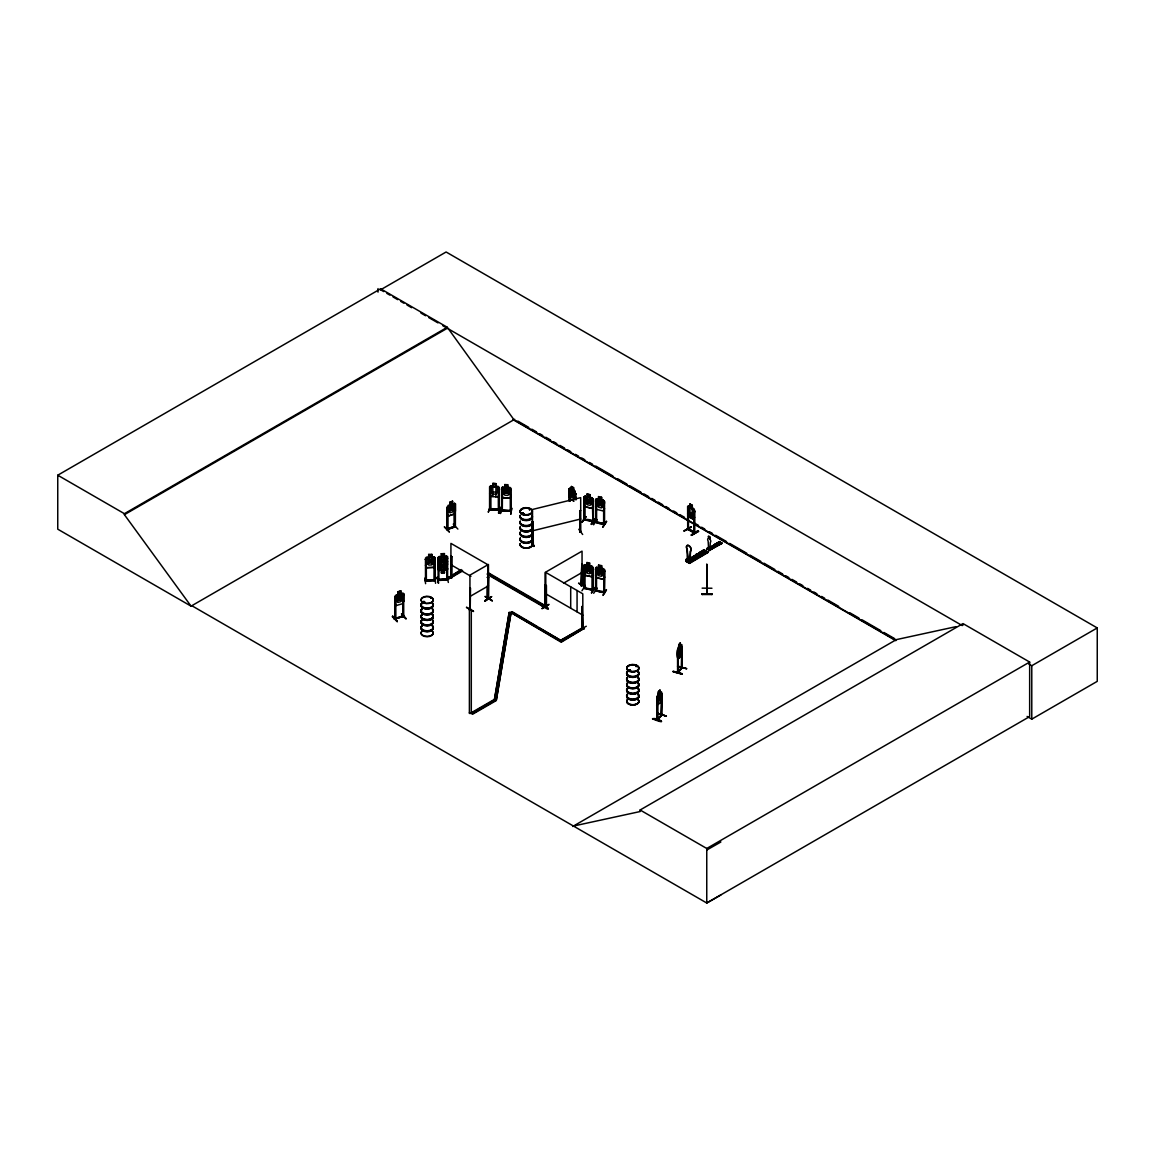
<?xml version="1.0" encoding="UTF-8"?>
<svg xmlns="http://www.w3.org/2000/svg" width="1155" height="1155" viewBox="0 0 1155 1155"><rect width="100%" height="100%" fill="white"/><g stroke="black" fill="none" stroke-linecap="round" stroke-linejoin="round"><path stroke-width="1.5" d="M403.658 593.684L403.73 616.64L403.745 615.817L402.821 616.9L402.705 595.316L403.658 595.244L402.705 595.316M395.082 618.445C422.643 609.219 376.299 625.996 402.619 616.149M689.896 561.2L690.387 551.166A3.277 1.906 59.5 0 0 690.531 547.311A3.277 1.906 59.5 0 0 687.225 545.449A3.277 1.906 59.5 0 0 687.225 549.217C687.355 555.873 689.838 559.482 687.701 560.117M690.04 561.113L690.531 551.094A3.277 1.906 59.5 0 0 690.387 547.398A3.277 1.906 59.5 0 0 687.081 545.521A3.277 1.906 59.5 0 0 687.081 549.304L687.297 559.886L688.712 559.006L688.062 561.936L688.163 559.742M709.17 547.817L708.246 548.423L709.906 549.058L710.325 542.316A2.18 1.271 59.5 0 0 710.007 539.342L709.906 536.902M657.801 718.771L656.95 719.074M661.931 714.411L656.935 719.984L662.003 714.353M687.817 559.987L687.673 559.265L691.166 561.792L690.892 560.247L689.015 562.471L686.056 560.81L687.658 558.428L685.781 559.54L686.258 561.561L703.525 551.44M688.279 559.034L688.409 558.789M708.477 536.31L708.448 538.461A2.18 1.271 59.5 0 0 708.131 541.074L708.607 548.365M708.665 547.99L708.795 549.621M679.732 649.774L680.873 645.977L680.006 650.034L680.916 652.07L679.703 650.972L678.505 654.972L678.952 648.258L679.544 649.63M532.094 543.5A6.093 3.523 0 0 1 526.204 547.918A6.093 3.523 0 0 1 520.327 543.5A6.136 3.537 0 0 0 526.204 548.076A6.136 3.537 0 0 0 532.137 543.615L532.383 522.262L533.336 522.233L532.383 522.262M579.998 532.21L579.752 510.654L580.691 510.626L579.882 510.828M466.533 607.184L473.492 611.154M473.492 611.515L466.505 607.544M495.784 700.84L494.427 699.381L509.182 612.424L511.073 612.525L496.332 700.161L494.427 700.06L471.298 713.415L469.392 713.415L469.392 609.465L471.298 609.465L471.298 713.415L472.655 714.194L495.784 700.84L494.427 699.381L471.298 712.736L469.392 712.736M494.427 700.06L509.182 612.424M496.332 700.161L511.073 612.525M511.203 495.524L510.106 498.137L502.569 497.704L501.703 487.959L502.613 487.035L510.077 487.468L511.203 488.522L511.203 511.434L511.001 510.669L501.443 510.091M502.454 489.359L501.544 489.518L502.454 489.359L502.31 510.986L502.31 510.178M501.588 495.033L502.569 497.704M501.443 507.868L500.433 513.556L501.876 507.839M502.425 510.149L501.689 510.626M502.555 510.178L510.986 510.698M510.25 489.821L511.131 489.864L510.25 489.821L510.308 511.448L510.192 510.366M510.741 514.163L511.737 508.07L510.871 514.105M673.307 671.214C700.551 679.414 654.221 666.868 682.157 673.668M673.293 671.575L682.129 674.072M652.532 718.93C656.95 716.605 670.304 726.177 652.546 718.858M697.389 555.035C700.681 553.288 698.4 557.316 697.505 554.66C700.796 553.086 698.789 557.706 697.36 554.977M715.609 545.463L714.974 544.828L716.302 544.929M423.077 601.712L424.564 601.899M424.564 602.376L424.405 601.553M430.743 597.568L431.118 598.261L430.671 597.597M522.291 513.917L522.305 513.268M523.793 513.802L523.547 513.542M529.351 509.73L529.885 509.326M529.553 509.586L529.539 509.846M628.739 670.622L629.273 669.785M628.681 670.261L629.807 669.813M629.98 669.842L630.471 670.492M636.78 666.175L636.03 666.608M636.405 666.478L636.593 665.987M707.25 594.175L706.874 567.278M492.781 486.01L489.605 486.659L489.576 509.615L499.148 510.452M499.162 494.499L498.065 497.069L490.601 496.347M495.856 496.881L495.986 483.599L492.781 483.382L492.896 496.621M492.896 486.096L491.294 486.833L491.294 491.741L492.896 493.994L495.856 494.253L497.459 492.29L497.459 487.381L495.986 486.226M498.022 486.472L495.856 486.269M498.44 509.355L499.249 510.467L499.162 487.439L498.05 486.399M490.529 488.305L489.648 488.219L490.529 488.305L490.529 509.673M490.211 506.612L488.276 512.228L490.341 506.684M489.749 509.629L499.292 510.265M498.325 488.81L499.191 488.883L498.325 488.81L498.354 510.438C499.595 507.955 487.165 508.98 490.586 508.691M499.292 509.485L490.485 508.907M498.512 513.167L500.057 507.117L498.57 512.762M499.047 513.21L500.173 507.521M455.373 526.102L454.276 526.16L455.258 526.16M540.973 605.061C544.149 602.578 555.815 615.557 541.002 604.989M548.293 608.44L541.305 604.469M454.449 513.845L455.388 510.914L454.493 513.903L448.01 516.141L454.493 513.903M399.385 597.193L397.06 595.634L398.85 598.088L396.988 601.784L399.457 598.492C400.525 602.304 403.976 599.864 400.034 597.756L401.839 594.19L399.457 597.005M451.215 507.348L448.92 506.078L450.652 508.489L448.833 512.243L451.23 508.864C452.269 512.647 455.604 510.091 451.793 508.113L453.54 504.49L451.302 507.536M402.748 603.574L403.802 600.73M403.745 600.672L402.821 603.632L396.064 605.595L395.27 603.213M572.505 492.925L574.511 491.785L573.068 493.979L574.468 497.949L572.62 494.268C571.869 497.863 568.939 495.033 572.129 493.416L570.7 489.59L572.577 493.07M694.458 517.252L693.823 519.432L688.394 516.372L687.701 513.354M694.53 517.209L693.751 519.476L688.337 516.429L687.629 513.412M656.993 719.854L656.892 696.956L661.541 692.22M656.935 696.999L657.484 695.498M395.847 618.993L395.804 617.939L395.616 618.748M449.324 531.69L444.314 526.796L449.266 532.065M392.642 616.221L397.233 621.635L392.7 616.164M397.161 621.246L392.252 616.683M438.106 562.586L439.189 559.829L446.696 559.338L447.678 561.879M438.091 564.665L439.073 567.206L446.581 566.657L447.664 563.958M679.024 647.276L678.981 644.62L680.367 642.945L678.88 644.591L678.23 648.966L677.985 672.86L682.143 667.807M434.987 564.723L433.919 567.307L426.527 567.639M534.216 546.286L532.224 543.716A6.122 3.537 0 0 1 526.204 548.264A6.122 3.537 0 0 1 520.299 543.817M534.245 545.954L532.34 543.298M588.444 500.202L591.158 498.498L589.267 501.068L591.273 504.562L588.675 501.501C587.505 505.37 584.112 503.089 588.039 500.765L586.163 497.329L588.4 500.173M600.008 502.512L597.611 499.898L599.474 503.335C595.446 505.688 598.896 507.926 600.109 504.056L602.679 507.218L600.701 503.638L602.592 501.053L599.95 502.497M678.332 672.47L677.552 671.993L681.363 667.734M681.407 667.388L681.724 668.37L681.782 646.41L681.407 668.24L682.1 667.142M604.556 508.575L603.502 511.001L596.485 509.369L595.561 506.54M591.851 576.778L592.876 574.381L591.808 576.836L584.719 575.306L583.838 572.432M603.488 579.261L604.628 576.923L603.56 579.362L596.471 577.832L595.576 574.959L596.514 577.774M506.294 490.24L509.095 488.348L507.059 491.25L509.182 494.484L506.424 491.77L503.638 494.167L505.731 491.149L503.739 488.031L506.366 490.24M708.376 536.368L709.618 536.425M708.838 547.629L708.073 549.217M447.49 579.579L437.889 580.301M542.07 608.728L549.029 604.368L542.143 608.396M684.265 531.069L690.82 526.954M438.452 582.842L437.196 577.514M438.452 583.145L437.139 577.587M424.823 578.092L425.603 583.694M450.869 577.774L451.634 578.135L451.793 556.58L450.926 556.364L451.793 556.58M451.634 577.572L451.143 576.764L451.793 577.154M487.526 597.77L488.002 599.142L487.222 598.738L487.915 599.142L487.93 564.752L450.926 543.384L450.926 577.818L451.879 577.182M487.93 598.319L487.785 598.319M545.579 606.216L546.243 606.563M546.488 607.198L546.416 585.787L545.535 585.571L546.416 585.787M582.264 627.05L582.625 628.349L582.163 606.433L582.438 628.277M687.644 529.337L688.409 529.712L688.582 508.157L687.716 507.94L688.582 508.157M688.337 529.669L688.091 528.384M690.084 504.172L690.084 506.8C684.973 504.287 694.574 507.969 694.53 510.25L694.617 533.249L693.852 532.022L694.79 532.195L694.862 533.105L687.932 529.12L687.947 507.796M694.862 532.325L688.539 528.687M533.321 542.85C530.824 542.46 534.996 543.326 532.513 543.803L532.513 509.456L580.691 497.646L580.763 532.022L580.012 531.459M661.598 692.134L661.194 715.45M585.859 516.949L581.745 522.219L585.874 516.631M593.598 524.803L597.236 519.562M581.947 590.783L585.34 585.484M597.207 588.097L593.699 593.28M581.543 585.051L581.571 585.08M581.802 584.574L581.225 585.657M592.732 590.292L583.78 588.328L583.838 565.373L584.791 564.651L591.822 566.167L592.876 567.322L592.876 590.292L592.775 567.336L591.822 566.167M584.603 567.148L583.78 566.961L584.603 567.148L584.618 588.559L584.733 566.961M586.913 565.257L586.841 562.456L589.859 563.106L589.729 565.863L591.23 567.062L591.23 571.97L589.729 573.746L586.913 573.14L585.397 570.714L585.397 565.806L586.841 565.084M592.067 568.549L592.905 568.722L592.067 568.549L592.01 590.176L592.01 589.093M601.611 565.647L601.466 568.404L602.982 569.603L602.982 574.511L601.466 576.287L598.651 575.681L597.149 573.255L597.149 568.347L598.651 567.798L598.593 564.997L601.611 565.647L601.611 568.274M583.694 587.563C585.989 587.924 583.188 586.596 583.694 588.343M596.355 569.675L595.518 569.502L596.355 569.675L596.37 591.1L596.471 569.487M584.82 587.794L592.876 589.512M598.593 567.625L598.593 564.997M603.516 568.751L604.585 569.92L604.397 592.847L604.628 569.863M591.851 589.512L592.732 589.512M603.82 571.075L604.643 571.263L603.82 571.075L603.776 592.674M595.114 587.592L591.721 592.963M596.572 590.321L604.744 591.865M603.603 592.053L603.95 592.414M606.418 589.642L602.968 595.388L606.462 589.988M469.883 609.465L469.955 575.132L488.45 564.448L488.493 599.142L487.526 598.55M584.127 496.924L585.123 496.145L584.127 496.924L584.112 519.822C585.787 521.006 584.675 517.916 585.152 519.851M585.065 498.455L584.112 498.455L585.065 498.455L585.036 520.039M584.127 503.97L585.051 506.8L592.096 508.388L593.078 506.063M585.051 506.8L592.024 508.272M592.024 497.834L593.078 499.003L593.035 521.945L593.078 499.003M592.327 500.158L593.15 500.346L592.327 500.158L592.905 521.901M598.55 496.621L601.582 497.256L601.437 500L602.924 501.227L602.924 506.135L601.437 507.897L598.651 507.247L597.149 504.793L597.149 499.884L598.651 499.35L598.593 496.563L598.55 499.249L596.514 498.772L603.459 500.418L604.527 501.559L604.556 524.486C598.824 524.038 595.475 522.06 595.634 521.381M596.37 501.198L595.547 501.01L596.37 501.198L596.5 522.392M582.178 522.204L585.917 516.631M584.112 519.822L593.237 521.699L592.443 521.511C595.807 519.187 573.212 518.35 593.121 521.136M603.473 500.389L604.556 501.501M603.646 502.901L604.585 502.916L603.646 502.901L603.69 524.341L603.762 502.714M595.027 518.754C597.077 521.67 585.296 529.827 595.085 518.812M603.675 523.287L603.603 524.312M595.72 521.41L595.792 522.19C597.655 524.24 606.476 522.941 604.426 524.471M606.519 521.367L602.78 527.012L606.462 521.324M606.534 521.714L602.91 526.998M448.01 516.141L447.187 513.715L447.981 505.471L454.464 503.306L455.388 503.854L455.445 510.958M630.125 670.001L629.273 670.059M395.241 619.181L395.183 596.197L396.093 594.984L402.792 593.049L403.802 593.67L403.701 600.744M435.06 580.445L425.473 580.806M434.078 559.121L434.987 559.28L434.078 559.121L434.006 580.691L433.991 579.68L435.06 579.666M679.169 644.793L679.992 643.783L679.169 645.659M681.724 644.923L680.367 645.573M681.32 644.432C673.668 648.836 677.711 668.658 681.768 651.882M678.014 650.944L677.898 672.917L677.942 651.492M681.205 654.943L677.999 658.798L677.595 656.921M677.783 666.218L686.633 668.673L677.566 666.089M682.114 667.099L681.363 667.503M681.739 667.778L677.595 672.831L677.537 649.803L678.981 647.248M706.874 592.89L706.831 594.132M657.715 719.579L657.671 696.147L658.393 691.787L659.953 690.156L660.674 697.894L658.451 702.341L657.671 701.056M660.039 690.185L658.393 691.787M658.711 691.989L659.635 691.008L658.711 692.87M657.412 698.111L657.426 719.998M661.194 715.508L661.916 693.794L661.959 715.234L657.296 720.027L657.296 698.66M661.916 693.794L661.194 694.141M657.383 706.095C654.452 704.781 661.122 705.185 661.598 699.179M657.758 713.386L666.363 716.114L657.513 713.256M447.649 579.03L437.875 579.565L447.404 578.828L447.606 579.853L447.649 556.84L446.523 555.988L439.088 556.537L438.091 557.62L438.106 569.646L439.232 570.498L446.667 569.935L447.678 568.924L446.667 569.935M439.102 556.609L438.077 557.562L438.135 580.575L437.918 579.752M398.186 594.522L396.757 595.821L396.757 600.73L398.186 602.405L400.843 601.596L402.272 599.07L402.272 594.161L400.843 593.713L400.901 590.912L398.042 591.779L398.129 594.464L398.186 591.894M446.624 578.915L446.783 579.94L446.624 558.327L447.548 558.457L446.624 558.327M447.519 579.839L438.12 580.546M446.884 528.73C466.057 523.027 442.712 530.275 447.721 528.456M545.622 605.783L545.146 606.837M544.799 606.693L545.925 606.014L546.171 607.299M502.613 487.035L501.588 487.988L501.631 510.914M489.706 486.703L490.658 485.909L499.148 487.497M425.473 580.07L426.383 581.023L426.267 559.468L425.372 559.511L426.267 559.468M426.368 580.055L434.179 579.68M434.959 579.897L434.078 579.709M434.959 559.078L435.089 580.647M661.483 714.31L661.151 715.566M661.627 715.061L657.773 718.959M544.799 606.635L544.799 585.354L545.665 585.123L544.799 585.354M583.896 565.488L584.805 564.809M595.634 568.029L596.543 567.336M596.558 498.715L595.561 499.494L595.561 522.407M523.735 513.701L523.215 514.062A6.107 3.523 0 0 0 521.887 514.596M424.665 602.159L423.726 602.102M630.327 670.521L629.793 670.752M569.17 488.825L569.92 488.291M688.438 505.789L687.629 506.352L687.716 529.394L694.545 533.206M532.296 543.615L533.422 543.023M392.57 616.582L397.233 621.635M688.149 559.15L685.796 561.113M685.781 560.926L689.564 563.38L708.145 552.408L704.16 550.199M686.171 561.489L705.257 550.834M707.423 549.39L720.186 542.273L706.976 549.145L707.149 548.076L708.405 547.34L708.463 548.105M719.392 541.854L718.28 542.446M719.998 541.955L706.961 549.13M691.166 560.406L689.29 561.518C690.372 564.521 687.008 561.734 689.318 563.091L707.914 552.119L704.348 549.968L690.141 558.356L704.348 550.112M688.409 562.759L707.004 551.787M719.536 541.522L722.077 543.326L709.17 550.372L710.744 548.668L710.744 549.592M721.427 542.763L708.852 550.184L722.034 543.326M470.258 587.938L470.201 609.652L470.504 588.068M488.695 577.572L487.309 577.37L488.695 577.572L488.175 598.882M485.302 596.687L492.261 600.687M690.011 517.368L690.011 504.042L692.307 505.341L692.307 507.969M692.235 505.385L689.939 504.085M694.53 510.25L694.4 533.206M709.906 537.465L710.007 539.342M686.994 561.344L687.167 558.904L687.167 561.243L688.236 561.85M695.758 554.761C706.095 559.294 690.748 555.31 697.634 553.649L701.143 555.902L697.634 553.649M699.324 552.668C709.661 557.201 694.314 553.216 701.201 551.541L704.709 553.808L701.201 551.541M702.471 550.805C712.808 555.353 697.461 551.354 704.348 549.693M686.056 560.81L688.727 559.453M690.603 558.63L704.348 549.968M713.804 545.088L715.061 544.149L717.399 545.665L715.061 544.149M716.187 543.687L717.443 542.749L719.782 544.265L717.443 542.749M686.445 561.33L703.684 551.715M686.705 561.806L703.77 551.744M688.322 562.687L707.192 551.556M709.314 550.444L721.889 543.009M688.799 562.961L707.856 551.671M689.015 563.077L707.871 551.946M451.215 576.807L451.634 577.356M447.476 579.608L454.406 575.147L447.461 579.536M447.144 579.42L454.42 575.161M484.725 601.004L491.611 596.644L485.057 601.264M491.597 596.615L484.725 600.672M581.427 585.859L581.802 563.986L581.355 585.903M693.924 511.477L694.79 511.694L693.924 511.477L693.953 532.903M578.9 583.174L585.498 586.928M546.127 606.519L544.712 605.956L545.665 605.798M581.182 585.715L581.802 563.986M546.416 607.126L545.449 606.924L545.42 584.993M687.99 528.384L688.409 528.932M684.309 530.766L691.138 527.07M683.919 530.982L691.21 526.738M693.953 532.123L688.654 529.004M693.852 532.802L694.155 511.333M691.325 534.779L698.183 530.708L698.573 531.358L691.296 535.198L698.198 530.723L691.354 535.155M698.573 531.329L691.686 535.4M579.348 629.908L586.292 626.255M191.903 605.754L191.153 606.202L57.75 529.178L57.75 475.21L380.63 288.793L447.288 327.269L513.946 419.727L895.587 640.072M380.63 288.793L380.63 289.79L446.104 251.992L1097.25 627.93L1097.25 681.349L1031.776 719.146L1027.098 716.432M57.75 475.21L124.408 513.686L447.288 327.269M720.893 894.952L706.759 903.008L191.817 605.711L191.051 606.144L124.408 514.682L447.288 328.265M191.051 606.144L514.697 419.294M569.372 500.822C570.613 494.975 565.199 482.184 575.161 491.323L575.999 499.696M571.364 489.128L571.364 486.5L573.717 487.771L574.699 496.924L573.573 498.368L571.436 497.141L570.31 494.383L571.436 486.457L573.573 487.858M569.993 490.5C568.303 488.883 571.407 499.436 569.993 501.183M575.118 491.294L575.912 499.74M569.083 495.798L569.79 498.83L573.775 501.039M575.291 493.849L576.157 494.066L575.291 493.849L575.291 499.191M462.534 571.018L450.19 578.135L448.847 577.356L461.177 569.559M448.847 577.356L459.632 571.119M448.847 576.692L450.19 577.471L462.534 570.339M469.955 596.5L488.45 585.816M584.358 628.883L583.001 628.103L559.872 640.794L583.001 627.439L584.358 628.219L561.229 642.238L510.914 612.525L512.257 611.746L561.229 640.678L539.804 628.306M510.914 613.19L512.257 611.746M563.553 583.188L582.048 572.505M487.309 573.746L544.034 606.49L545.391 605.711L488.652 572.967M487.309 574.41L544.034 607.169L545.391 606.389M687.254 559.742L688.322 558.89M510.914 612.525L561.229 641.574L584.358 628.219M471.298 712.736L472.655 713.516L495.784 700.161M572.707 826.489L896.352 639.625L955.979 626.66M573.457 826.042L640.115 811.546L640.115 810.001L962.996 623.585L1029.654 662.06L1029.654 716.591L706.759 903.008L706.759 848.477L1029.654 662.06M962.996 625.129L962.245 625.577L442.639 325.58M1028.686 663.937L1031.776 665.728L1097.25 627.93M706.759 850.037L720.893 841.981M446.927 529.466L455.214 526.651L455.128 505.313L454.363 505.587L454.449 527.142L454.363 505.587M595.547 589.887C595.937 590.855 597.987 591.88 604.614 592.833M595.547 590.667L604.628 592.602M603.719 591.649L604.643 591.851M706.874 587.866L706.831 589.093M716.129 545.333L714.974 545.247M523.258 513.831L522.392 513.455M580.561 531.04L579.796 531.675M452.63 501.241L452.587 504.042L453.973 504.446L453.973 509.355L452.587 511.939L450.002 512.82L448.631 511.189L448.631 506.294L450.002 504.937L449.916 502.252L452.63 501.241L449.858 502.194L449.916 504.879M447.144 506.771L446.956 529.726L446.87 508.157L447.635 507.897L447.721 529.235M447.808 508.07L446.87 508.157M454.536 505.746L455.128 505.313M457.885 529.077L453.251 524.139M488.45 599.156L488.175 577.587M595.648 589.902L595.677 590.667M584.358 518.855L584.993 518.999M584.95 519.274L584.112 519.043L585.036 519.259M584.358 519.635L584.993 519.779M596.327 522.58L596.5 501.025M604.556 523.706L596.471 522.046L604.671 523.489M398.085 591.822L400.901 590.912M394.967 597.64L395.92 597.568L394.967 597.64L394.88 619.037L403.355 616.423M405.939 618.575L401.464 613.854L405.997 618.892M401.882 613.839L405.997 618.589M578.771 529.279L582.669 534.491M579.752 532.022L580.604 530.997M580.691 531.993L579.882 532.195L579.752 510.654M534.303 545.896L533.798 546.459L531.892 543.803M532.513 530.824L580.691 519.014M522.796 513.08L523.215 513.008A6.122 3.537 0 0 0 521.887 513.6M423.741 601.394L423.38 602.174M423.726 601.538L423.077 602.26M447.519 529.279L447.635 507.897M447.158 529.697L455.388 526.824L455.388 503.854M690.011 506.843L688.856 507.074L688.856 511.983L690.011 514.74L692.163 515.953L693.303 514.495L693.303 509.586L692.163 508.056L693.765 508.879M451.085 577.558L451.172 556.219M402.907 616.857L402.864 595.489M578.568 583.289L585.556 587.26M715.407 544.785L716.23 544.972M522.97 512.979L522.464 513.715M522.811 513.21L523.258 513.253A6.208 3.581 0 0 0 521.815 513.917M522.97 513.657L523.258 513.556A6.208 3.581 0 0 0 521.815 514.22M439.275 559.973L446.624 559.424M441.383 572.808L444.372 572.591M444.487 572.736L441.282 572.909L441.383 570.18L439.795 569.429L441.383 557.403L444.372 557.172L444.372 562.081L445.96 564.059L445.96 568.967L444.372 569.964L444.473 572.663M441.268 553.75L444.473 553.577L444.372 556.306L445.96 557.057L444.372 569.083L441.383 569.3L441.383 564.405L439.795 562.427L439.795 557.519L441.383 556.522L441.282 553.808M441.383 553.895L444.372 553.678M438.857 558.904L437.976 558.962L438.9 559.092L438.9 580.46M439.145 567.062L446.48 566.513M448.342 582.452L447.086 576.821M436.734 577.673L437.269 577.182L438.525 583.246M501.674 510.654L511.232 511.246M584.011 588.14L592.991 590.104M582.091 627.757L582.885 628.176L582.784 593.814L545.781 572.447L545.795 606.75M428.779 554.472L428.779 557.172L427.177 558.11L427.177 563.019L428.779 565.055L431.782 564.925L433.385 562.745L433.385 557.836L431.782 557.042L431.768 554.342L428.664 554.4L428.678 557.085M435.19 577.644L435.536 583.289M425.516 580.344L434.208 579.969M706.874 580.315L706.773 564.001L706.773 594.132M702.139 588.14L711.956 588.242M702.139 593.872L711.956 593.814L711.956 594.565M702.139 594.175L711.956 594.175M702.139 594.276L711.956 594.248M702.139 594.479L711.956 594.536M469.392 610.129L471.298 610.129M438.857 580.272L438.914 579.449M425.516 581.124L434.987 580.647L435.089 557.663L433.962 556.797L426.484 557.129L425.473 558.168L425.516 581.124L425.43 580.315M545.044 606.866L545.044 572.505L582.048 551.137L582.048 585.571M680.223 645.688L680.223 653.586L678.938 655.145L678.23 653.874M509.182 613.088L511.073 613.204M494.427 699.381L496.332 699.497M502.67 497.56L510.034 497.978M501.458 510.9L511.044 511.174M492.896 483.469L495.856 483.728M492.896 486.977L495.856 487.237M492.896 491.886L495.856 492.146M603.56 568.693L596.5 567.235L595.547 567.971L595.605 590.912M584.834 575.176L591.779 576.677M596.586 577.702L603.516 579.204M489.749 508.85L489.547 509.586M587.216 494.167L590.003 494.816M603.502 500.332L601.582 499.884L601.582 497.256M585.08 496.202L592.067 497.776M595.489 519.259L591.403 524.067M424.073 601.538L424.376 602.462L423.322 601.813M681.768 644.837L681.667 668.37M677.595 666.421L686.648 668.702M658.393 694.415L658.538 691.859M657.556 713.573L666.377 716.143M603.776 591.894L603.603 592.616M451.533 578.135L451.562 556.724M690.011 507.724L692.163 508.936M690.011 512.632L692.163 513.845M718.28 542.258L720.619 543.586M716.187 543.5L718.526 544.814M713.804 544.9L716.143 546.214M710.744 548.668L710.57 549.304M710.007 549L707.972 547.73L707.972 549.289M707.336 548.928L709.314 550.04M686.994 559.006L688.236 559.511M492.29 600.73L485.129 596.399L492.131 600.759M380.63 289.79L383.734 291.58M386.838 293.37L389.942 295.16M393.032 296.951L397.681 299.636M400.785 301.426L403.889 303.216M406.993 305.007L411.642 307.692M420.94 313.063L425.589 315.748M428.693 317.538L437.99 322.895M517.815 421.084L528.716 427.379M531.834 429.184L536.512 431.883M539.616 433.674L542.735 435.478M545.853 437.269L550.531 439.968M553.649 441.773L556.753 443.578M559.872 445.368L564.55 448.068M567.668 449.873L570.772 451.663M575.45 454.363L578.568 456.167M581.687 457.958L584.791 459.762M589.469 462.462L592.587 464.252M595.706 466.057L612.843 475.947M617.506 478.646L626.862 484.046M629.966 485.836L640.881 492.131M643.985 493.936L648.662 496.636M651.781 498.426L654.899 500.231M658.018 502.035L662.681 504.721M665.8 506.525L668.918 508.33M673.582 511.015L676.7 512.82M679.819 514.625L684.496 517.325M693.837 522.71L698.515 525.41M701.634 527.214L704.738 529.004M709.415 531.704L712.534 533.509M715.652 535.299L726.553 541.594M729.671 543.399L746.809 553.288M749.913 555.093L760.827 561.388M763.931 563.178L774.846 569.487M777.95 571.277L782.628 573.977M785.747 575.782L788.865 577.572M791.983 579.377L796.647 582.077M799.765 583.867L802.884 585.672M807.547 588.371L810.666 590.162M813.784 591.966L816.903 593.757M821.58 596.456L824.684 598.261M827.803 600.051L838.703 606.361M849.618 612.655L858.959 618.041M862.078 619.845L880.774 630.63M883.878 632.435L894.793 638.729M512.921 419.583L895.818 640.65M569.92 498.729L573.847 500.996M545.781 593.814L582.784 615.182M488.652 573.631L510.12 586.018M513.181 587.794L542.316 604.614M450.926 564.752L470.966 576.316M513.787 613.291L536.743 626.544M640.115 810.001L706.759 848.477M594.782 587.52L591.346 592.833M454.464 503.306L455.445 503.898M584.026 519.837L584.17 496.867M446.494 556.147L447.562 556.941M433.919 556.883L435.103 557.735M581.961 628.002L582.163 606.433M687.918 559.525L687.658 558.428M395.183 596.197L395.328 603.256M532.296 543.341L534.303 546.344M719.536 541.695L707.149 549.015L709.675 550.646M425.473 565.214L426.455 567.784L434.006 567.452L435.103 564.795M489.619 493.647L490.586 496.419M584.805 575.233L583.939 565.43M431.883 554.313L431.883 556.941M1031.776 665.728L1031.776 719.146M702.139 593.8L702.139 594.565M692.163 505.428L692.163 518.581M690.892 560.247L690.892 561.359M688.337 508.301L688.192 529.669M680.281 642.916L680.324 645.717M659.895 690.3L659.895 692.928M595.706 499.494L595.706 506.482M577.067 590.508L577.067 611.876M570.7 586.841L570.7 608.209M569.747 490.644L569.747 501.328M569.17 488.709L569.126 500.967M546.171 585.932L546.243 607.342M533.191 522.06L533.278 543.687M490.586 488.103L490.63 509.673M487.54 585.816L487.338 598.81L487.309 585.946M395.761 597.395L395.876 619.022M378.017 288.591L378.017 292.128M124.408 513.686L124.408 514.682M432.519 609.306A6.208 3.581 0 0 1 427.133 614.691A6.208 3.581 0 0 1 421.763 609.306M432.446 609.681A6.122 3.537 0 0 1 427.133 614.98A6.122 3.537 0 0 1 421.835 609.681M432.403 614.287A6.078 3.508 0 0 1 427.133 619.556A6.078 3.508 0 0 1 421.864 614.287M432.446 614.417A6.136 3.537 0 0 1 427.133 619.73A6.136 3.537 0 0 1 421.82 614.417M432.519 603.415A6.208 3.581 0 0 1 427.133 608.786A6.208 3.581 0 0 1 421.763 603.415M432.446 608.685A6.122 3.537 0 0 1 427.133 613.984A6.122 3.537 0 0 1 421.835 608.685M432.446 603.776A6.122 3.537 0 0 1 427.133 609.075A6.122 3.537 0 0 1 421.835 603.776M432.519 609.003A6.208 3.581 0 0 1 427.133 614.373A6.208 3.581 0 0 1 421.763 609.003M432.519 603.112A6.208 3.581 0 0 1 427.133 608.483A6.208 3.581 0 0 1 421.763 603.112M432.446 602.794A6.122 3.537 0 0 1 427.133 608.093A6.122 3.537 0 0 1 421.835 602.794M432.519 626.111A6.208 3.581 0 0 1 427.133 631.496A6.208 3.581 0 0 1 421.763 626.111M432.446 626.486A6.122 3.537 0 0 1 427.133 631.785A6.122 3.537 0 0 1 421.835 626.486M432.403 631.092A6.078 3.508 0 0 1 427.133 636.362A6.078 3.508 0 0 1 421.864 631.092M432.403 615.167A6.078 3.508 0 0 1 427.133 620.437A6.078 3.508 0 0 1 421.864 615.167M432.446 631.424A6.136 3.537 0 0 1 427.133 636.723A6.136 3.537 0 0 1 421.82 631.424M432.519 620.221A6.208 3.581 0 0 1 427.133 625.591A6.208 3.581 0 0 1 421.763 620.221M432.446 625.49A6.122 3.537 0 0 1 427.133 630.789A6.122 3.537 0 0 1 421.835 625.49M432.446 620.582A6.122 3.537 0 0 1 427.133 625.88A6.122 3.537 0 0 1 421.835 620.582M432.519 625.808A6.208 3.581 0 0 1 427.133 631.179A6.208 3.581 0 0 1 421.763 625.808M432.519 619.917A6.208 3.581 0 0 1 427.133 625.288A6.208 3.581 0 0 1 421.763 619.917M432.446 619.6A6.122 3.537 0 0 1 427.133 624.898A6.122 3.537 0 0 1 421.835 619.6M638.181 677.667A6.208 3.581 0 0 1 632.81 683.038A6.208 3.581 0 0 1 627.425 677.667M638.094 678.043A6.107 3.523 0 0 1 632.81 683.327A6.107 3.523 0 0 1 627.512 678.043M638.065 682.648A6.078 3.508 0 0 1 632.81 687.918A6.078 3.508 0 0 1 627.54 682.648M638.109 682.966A6.136 3.537 0 0 1 632.81 688.279A6.136 3.537 0 0 1 627.497 682.966M638.181 671.762A6.208 3.581 0 0 1 632.81 677.148A6.208 3.581 0 0 1 627.425 671.762M638.094 677.047A6.107 3.523 0 0 1 632.81 682.345A6.107 3.523 0 0 1 627.512 677.047M638.094 672.138A6.107 3.523 0 0 1 632.81 677.436A6.107 3.523 0 0 1 627.512 672.138M638.181 677.364A6.208 3.581 0 0 1 632.81 682.735A6.208 3.581 0 0 1 627.425 677.364M638.181 671.459A6.208 3.581 0 0 1 632.81 676.844A6.208 3.581 0 0 1 627.425 671.459M638.094 671.156A6.107 3.523 0 0 1 632.81 676.44A6.107 3.523 0 0 1 627.512 671.156M638.181 694.473A6.208 3.581 0 0 1 632.81 699.843A6.208 3.581 0 0 1 627.425 694.473M638.109 683.211A6.136 3.537 0 0 1 632.81 688.51A6.136 3.537 0 0 1 627.497 683.211M638.094 694.834A6.107 3.523 0 0 1 632.81 700.132A6.107 3.523 0 0 1 627.512 694.834M638.08 683.515A6.093 3.523 0 0 1 632.81 688.784A6.093 3.523 0 0 1 627.526 683.515M638.109 699.771A6.122 3.537 0 0 1 632.81 705.084A6.122 3.537 0 0 1 627.497 699.771M638.181 688.568A6.208 3.581 0 0 1 632.81 693.953A6.208 3.581 0 0 1 627.425 688.568M638.094 693.852A6.107 3.523 0 0 1 632.81 699.136A6.107 3.523 0 0 1 627.512 693.852M638.094 688.943A6.107 3.523 0 0 1 632.81 694.242A6.107 3.523 0 0 1 627.512 688.943M638.181 694.169A6.208 3.581 0 0 1 632.81 699.54A6.208 3.581 0 0 1 627.425 694.169M638.181 688.265A6.208 3.581 0 0 1 632.81 693.65A6.208 3.581 0 0 1 627.425 688.265M638.094 687.961A6.107 3.523 0 0 1 632.81 693.245A6.107 3.523 0 0 1 627.512 687.961M532.094 526.694A6.093 3.523 0 0 1 526.204 531.112A6.093 3.523 0 0 1 520.327 526.694M532.21 515.823A6.208 3.581 0 0 1 526.204 520.327A6.208 3.581 0 0 1 520.212 515.823M532.109 516.184A6.107 3.523 0 0 1 526.204 520.616A6.107 3.523 0 0 1 520.313 516.184M532.21 515.52A6.208 3.581 0 0 1 526.204 520.024A6.208 3.581 0 0 1 520.212 515.52M532.123 515.188A6.122 3.537 0 0 1 526.204 519.635A6.122 3.537 0 0 1 520.299 515.188M532.123 522.074A6.122 3.537 0 0 1 526.204 526.521A6.122 3.537 0 0 1 520.299 522.074M532.21 521.714A6.208 3.581 0 0 1 526.204 526.232A6.208 3.581 0 0 1 520.212 521.714M532.21 521.41A6.208 3.581 0 0 1 526.204 525.929A6.208 3.581 0 0 1 520.212 521.41M532.123 521.078A6.122 3.537 0 0 1 526.204 525.525A6.122 3.537 0 0 1 520.299 521.078M532.137 526.81A6.136 3.537 0 0 1 526.204 531.271A6.136 3.537 0 0 1 520.284 526.81M532.094 527.561A6.093 3.523 0 0 1 526.204 531.993A6.093 3.523 0 0 1 520.327 527.561M532.137 527.258A6.136 3.537 0 0 1 526.204 531.719A6.136 3.537 0 0 1 520.284 527.258M532.123 532.975A6.122 3.537 0 0 1 526.204 537.436A6.122 3.537 0 0 1 520.299 532.975M532.109 531.993A6.107 3.523 0 0 1 526.204 536.44A6.107 3.523 0 0 1 520.313 531.993M532.123 538.88A6.122 3.537 0 0 1 526.204 543.326A6.122 3.537 0 0 1 520.299 538.88M532.21 538.519A6.208 3.581 0 0 1 526.204 543.038A6.208 3.581 0 0 1 520.212 538.519M532.21 538.216A6.208 3.581 0 0 1 526.204 542.735A6.208 3.581 0 0 1 520.212 538.216M532.109 537.884A6.107 3.523 0 0 1 526.204 542.33A6.107 3.523 0 0 1 520.313 537.884M532.21 532.628A6.208 3.581 0 0 1 526.204 537.133A6.208 3.581 0 0 1 520.212 532.628M532.21 532.325A6.208 3.581 0 0 1 526.204 536.83A6.208 3.581 0 0 1 520.212 532.325M658.004 695.96L658.985 697.952L657.96 702.153L659.288 698.183L660.631 699.338L659.62 697.259L660.588 693.245L659.317 696.985L658.076 695.83M504.807 484.537L504.894 487.323L503.291 488.103L503.291 493.012L504.894 495.206L507.882 495.38L509.485 493.373L509.485 488.464L507.882 487.497L508.012 484.725L504.793 484.595M652.763 718.583L661.396 721.384L652.748 718.627M440.127 563.351L442.25 566.311L440.228 569.487L442.943 566.874L445.57 569.083L443.563 566.239L445.686 563.034L443.506 560.175L445.541 556.999L442.827 559.612L440.199 557.403L442.192 560.247L440.098 563.539L442.87 560.781C445.902 565.618 445.946 560.42 442.885 565.705L440.127 563.351M433.082 563.799L432.057 563.929L430.281 561.474L427.509 564.145L429.602 560.926L427.595 558.009L430.238 560.305L432.966 557.764L430.931 560.882L433.082 563.799M591.014 572.967L588.386 569.935C587.101 573.79 583.867 571.682 587.736 569.213L585.845 565.806L588.328 568.751C589.382 565.026 593.064 567.235 588.978 569.502L591.014 572.967M602.751 575.493L600.124 572.476C598.853 576.316 595.605 574.208 599.488 571.754L597.597 568.347L600.08 571.292C601.12 567.553 604.801 569.776 600.73 572.043L602.751 575.493M587.159 493.994L590.133 494.687L590.003 497.444L591.49 498.671L591.49 503.58L590.003 505.327L587.216 504.677L585.715 502.223L585.715 497.314L587.216 496.794L587.159 493.994M680.223 646.569L678.938 648.128L678.938 653.037L680.223 651.478L680.223 646.569M659.895 693.809L658.451 695.324L658.451 700.233L659.895 698.717L659.895 693.809M452.125 502.006L450.464 503.465L452.125 502.006M452.587 504.923L450.002 505.818L450.002 510.712L452.587 509.831L452.587 504.923M400.366 591.663L398.663 593.064L400.366 591.663M400.843 594.594L398.186 595.388L398.186 600.297L400.843 599.503L400.843 594.594M444.372 562.066L441.383 562.297L444.372 562.081M444.372 564.174L441.383 564.405L444.372 564.189M443.838 571.306L441.917 571.451L441.917 572.331L443.838 572.187L443.838 571.306M443.838 554.155L441.917 554.299L441.917 555.165L443.838 555.021L443.838 554.155M431.248 554.876L429.328 554.949L429.328 555.829L431.248 555.743L431.248 554.876M431.782 557.908L428.779 558.053L428.779 562.947L431.782 562.817L431.782 557.908M507.348 485.273L505.428 485.158L505.428 486.038L507.348 486.14L507.348 485.273M507.882 488.363L504.894 488.19L504.894 493.098L507.882 493.272L507.882 488.363M495.336 484.133L493.416 483.959L493.416 484.84L495.336 484.999L495.336 484.133M589.223 563.568L587.419 563.178L587.419 564.059L589.223 564.448L589.223 563.568M600.975 566.109L599.156 565.705L599.156 566.585L600.975 566.975L600.975 566.109M589.729 566.744L586.913 566.138L586.913 571.046L589.729 571.653L589.729 566.744M601.466 569.271L598.651 568.664L598.651 573.573L601.466 574.179L601.466 569.271M589.498 495.134L587.707 494.715L587.707 495.596L589.498 496.015L589.498 495.134M600.932 497.704L599.142 497.285L599.142 498.152L600.932 498.57L600.932 497.704M601.437 500.88L598.651 500.231L598.651 505.139L601.437 505.789L601.437 500.88M590.003 498.325L587.216 497.675L587.216 502.569L590.003 503.234L590.003 498.325M691.773 505.659L690.387 504.879L691.773 506.525L691.773 505.659M573.183 488.074L571.826 487.295L573.183 488.955L573.183 488.074M573.573 491.366L571.436 490.139L571.436 495.047L573.573 496.275L573.573 491.366M424.073 602.881A6.136 3.537 0 0 0 433.269 599.82A6.136 3.537 0 0 0 424.073 596.745A6.136 3.537 0 0 0 424.073 602.881M424.102 603.155A6.078 3.508 0 0 0 433.226 600.124A6.078 3.508 0 0 0 424.102 597.077A6.078 3.508 0 0 0 424.102 603.155M427.133 620.163A6.136 3.537 0 0 0 432.446 614.85A6.136 3.537 0 0 1 427.133 620.177A6.136 3.537 0 0 1 421.82 614.864A6.136 3.537 0 0 0 427.133 620.163M629.749 671.026A6.093 3.523 0 0 0 638.903 667.98A6.093 3.523 0 0 0 629.749 664.934A6.093 3.523 0 0 0 629.749 671.026M629.749 671.517A6.093 3.523 0 0 0 638.903 668.471A6.093 3.523 0 0 0 629.749 665.41A6.093 3.523 0 0 0 629.749 671.517M629.735 671.243A6.136 3.537 0 0 0 638.932 668.168A6.136 3.537 0 0 0 629.735 665.107A6.136 3.537 0 0 0 629.735 671.243M632.81 704.723A6.078 3.508 0 0 0 638.065 699.454A6.136 3.537 0 0 1 632.81 704.882A6.136 3.537 0 0 1 627.497 699.584A6.078 3.508 0 0 0 632.81 704.723M523.143 514.235A6.122 3.537 0 0 0 532.325 511.174A6.122 3.537 0 0 0 523.143 508.113A6.122 3.537 0 0 0 523.143 514.235M523.157 514.726A6.093 3.523 0 0 0 532.311 511.665A6.093 3.523 0 0 0 523.157 508.619A6.093 3.523 0 0 0 523.157 514.726M523.143 514.437A6.136 3.537 0 0 0 532.34 511.362A6.136 3.537 0 0 0 523.143 508.301A6.136 3.537 0 0 0 523.143 514.437"/></g></svg>
